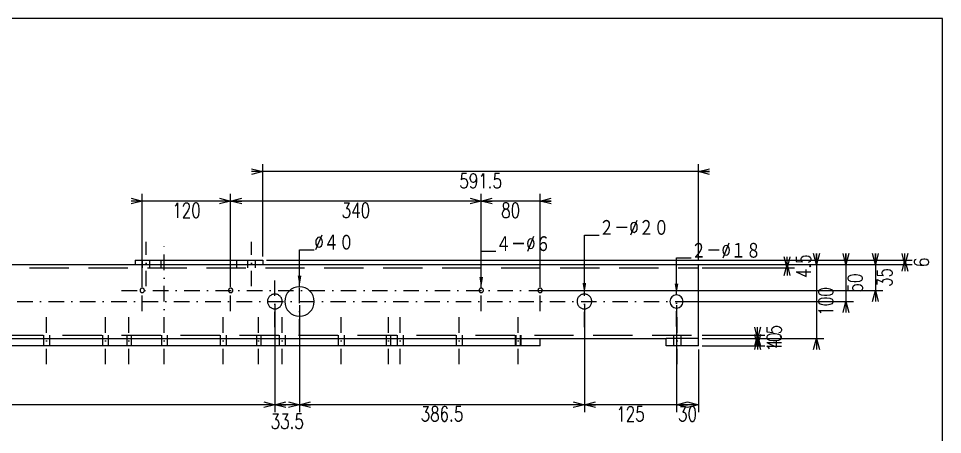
# Model space of a CAD drawing. Header units: millimetres. Extents: x 5 to 415, y 5 to 292.
# Drawn here: x 164.2 to 415, y 179.2 to 292 of the extents above; entities that cross this region are included whole.
import ezdxf

# ---------------------------------------------------------------- set-up
doc = ezdxf.new("R2010")
doc.units = ezdxf.units.MM
doc.header["$LTSCALE"] = 8.4
doc.linetypes.add('DASHDOT', pattern=[1, 0.5, -0.25, 0, -0.25])
doc.linetypes.add('HIDDEN', pattern=[1.905, 1.27, -0.635])
doc.layers.add('1', color=7, linetype='CONTINUOUS')
doc.styles.add('VF003', font='txt.shx', dxfattribs={"width": 0.75})
doc.dimstyles.new('GEN056', dxfattribs={"dimtxt": 4, "dimasz": 3, "dimexe": 2, "dimexo": 1, "dimgap": 0.5, "dimtad": 3, "dimlfac": 5, "dimdsep": 46, "dimtxsty": 'VF003', "dimblk1": 'OPEN30', "dimblk2": 'OPEN30', "dimsah": 1, "dimcen": 1, "dimclrd": 3, "dimclre": 3, "dimclrt": 7, "dimazin": 3, "dimtfac": 1, "dimtmove": 0, "dimatfit": 3})
doc.dimstyles.new('GEN057', dxfattribs={"dimtxt": 4, "dimasz": 3, "dimexe": 2, "dimexo": 1, "dimgap": 0.5, "dimtad": 3, "dimlfac": 5, "dimdsep": 46, "dimtxsty": 'VF003', "dimblk1": 'OPEN30', "dimblk2": 'OPEN30', "dimsah": 1, "dimcen": 1, "dimclrd": 3, "dimclre": 3, "dimclrt": 7, "dimazin": 3, "dimtfac": 1, "dimtmove": 0, "dimatfit": 3})
doc.dimstyles.new('GEN058', dxfattribs={"dimtxt": 4, "dimasz": 3, "dimexe": 2, "dimexo": 1, "dimgap": 0.5, "dimtad": 3, "dimlfac": 5, "dimdsep": 46, "dimtxsty": 'VF003', "dimblk1": 'OPEN30', "dimblk2": 'OPEN30', "dimsah": 1, "dimcen": 1, "dimclrd": 3, "dimclre": 3, "dimclrt": 7, "dimazin": 3, "dimtfac": 1, "dimtmove": 0, "dimatfit": 3})
doc.dimstyles.new('GEN059', dxfattribs={"dimtxt": 4, "dimasz": 3, "dimexe": 2, "dimexo": 1, "dimgap": 0.5, "dimtad": 3, "dimlfac": 5, "dimdsep": 46, "dimtxsty": 'VF003', "dimblk1": 'OPEN30', "dimblk2": 'OPEN30', "dimsah": 1, "dimcen": 1, "dimclrd": 3, "dimclre": 3, "dimclrt": 7, "dimazin": 3, "dimtfac": 1, "dimtmove": 0, "dimatfit": 3})
doc.dimstyles.new('GEN060', dxfattribs={"dimtxt": 4, "dimasz": 3, "dimexe": 2, "dimexo": 1, "dimgap": 0.5, "dimtad": 3, "dimlfac": 5, "dimdsep": 46, "dimtxsty": 'VF003', "dimblk1": 'OPEN30', "dimblk2": 'OPEN30', "dimsah": 1, "dimcen": 1, "dimclrd": 3, "dimclre": 3, "dimclrt": 7, "dimazin": 3, "dimtfac": 1, "dimtmove": 0, "dimatfit": 3})
doc.dimstyles.new('GEN061', dxfattribs={"dimtxt": 4, "dimasz": 3, "dimexe": 2, "dimexo": 1, "dimgap": 0.5, "dimtad": 3, "dimlfac": 5, "dimdsep": 46, "dimtxsty": 'VF003', "dimblk1": 'OPEN30', "dimblk2": 'OPEN30', "dimsah": 1, "dimcen": 1, "dimclrd": 3, "dimclre": 3, "dimclrt": 7, "dimazin": 3, "dimtfac": 1, "dimtmove": 0, "dimatfit": 3})
doc.dimstyles.new('GEN062', dxfattribs={"dimtxt": 4, "dimasz": 3, "dimexe": 2, "dimexo": 1, "dimgap": 0.5, "dimtad": 3, "dimlfac": 5, "dimdsep": 46, "dimtxsty": 'VF003', "dimblk1": 'OPEN30', "dimblk2": 'OPEN30', "dimsah": 1, "dimcen": 1, "dimclrd": 3, "dimclre": 3, "dimclrt": 7, "dimazin": 3, "dimtfac": 1, "dimtmove": 0, "dimatfit": 3})
doc.dimstyles.new('GEN063', dxfattribs={"dimtxt": 4, "dimasz": 3, "dimexe": 2, "dimexo": 1, "dimgap": 0.5, "dimtad": 3, "dimlfac": 5, "dimdsep": 46, "dimtxsty": 'VF003', "dimblk1": 'OPEN30', "dimblk2": 'OPEN30', "dimsah": 1, "dimcen": 1, "dimclrd": 3, "dimclre": 3, "dimclrt": 7, "dimazin": 3, "dimtfac": 1, "dimtmove": 0, "dimatfit": 3})
doc.dimstyles.new('GEN064', dxfattribs={"dimtxt": 4, "dimasz": 3, "dimexe": 2, "dimexo": 1, "dimgap": 0.5, "dimtad": 3, "dimlfac": 5, "dimdsep": 46, "dimtxsty": 'VF003', "dimblk1": 'OPEN30', "dimblk2": 'OPEN30', "dimsah": 1, "dimcen": 1, "dimclrd": 3, "dimclre": 3, "dimclrt": 7, "dimazin": 3, "dimtfac": 1, "dimtmove": 0, "dimatfit": 3})
doc.dimstyles.new('GEN065', dxfattribs={"dimtxt": 4, "dimasz": 3, "dimexe": 2, "dimexo": 1, "dimgap": 0.5, "dimtad": 3, "dimlfac": 5, "dimdsep": 46, "dimtxsty": 'VF003', "dimblk1": 'OPEN30', "dimblk2": 'OPEN30', "dimsah": 1, "dimcen": 1, "dimclrd": 3, "dimclre": 3, "dimclrt": 7, "dimazin": 3, "dimtfac": 1, "dimtmove": 0, "dimatfit": 3})
doc.dimstyles.new('GEN066', dxfattribs={"dimtxt": 4, "dimasz": 3, "dimexe": 2, "dimexo": 1, "dimgap": 0.5, "dimtad": 3, "dimlfac": 5, "dimdsep": 46, "dimtxsty": 'VF003', "dimblk1": 'OPEN30', "dimblk2": 'OPEN30', "dimsah": 1, "dimcen": 1, "dimclrd": 3, "dimclre": 3, "dimclrt": 7, "dimazin": 3, "dimtfac": 1, "dimtmove": 0, "dimatfit": 3})
doc.dimstyles.new('GEN067', dxfattribs={"dimtxt": 4, "dimasz": 3, "dimexe": 2, "dimexo": 1, "dimgap": 0.5, "dimtad": 3, "dimlfac": 5, "dimdsep": 46, "dimtxsty": 'VF003', "dimblk1": 'OPEN30', "dimblk2": 'OPEN30', "dimsah": 1, "dimcen": 1, "dimclrd": 3, "dimclre": 3, "dimclrt": 7, "dimazin": 3, "dimtfac": 1, "dimtmove": 0, "dimatfit": 3})
doc.dimstyles.new('GEN068', dxfattribs={"dimtxt": 4, "dimasz": 3, "dimexe": 2, "dimexo": 1, "dimgap": 0.5, "dimtad": 3, "dimlfac": 5, "dimdsep": 46, "dimtxsty": 'VF003', "dimblk1": 'OPEN30', "dimblk2": 'OPEN30', "dimsah": 1, "dimcen": 1, "dimclrd": 3, "dimclre": 3, "dimclrt": 7, "dimazin": 3, "dimtfac": 1, "dimtmove": 0, "dimatfit": 3})
doc.dimstyles.new('GEN069', dxfattribs={"dimtxt": 4, "dimasz": 3, "dimexe": 2, "dimexo": 1, "dimgap": 0.5, "dimtad": 3, "dimlfac": 5, "dimdsep": 46, "dimtxsty": 'VF003', "dimblk1": 'OPEN30', "dimblk2": 'OPEN30', "dimsah": 1, "dimcen": 1, "dimclrd": 3, "dimclre": 3, "dimclrt": 7, "dimazin": 3, "dimtfac": 1, "dimtmove": 0, "dimatfit": 3})
doc.dimstyles.new('GEN070', dxfattribs={"dimtxt": 4, "dimasz": 3, "dimexe": 2, "dimexo": 1, "dimgap": 0.5, "dimtad": 3, "dimlfac": 5, "dimdsep": 46, "dimtxsty": 'VF003', "dimblk1": 'OPEN30', "dimblk2": 'OPEN30', "dimsah": 1, "dimcen": 1, "dimclrd": 3, "dimclre": 3, "dimclrt": 7, "dimazin": 3, "dimtfac": 1, "dimtmove": 0, "dimatfit": 3})
doc.dimstyles.new('GEN071', dxfattribs={"dimtxt": 4, "dimasz": 3, "dimexe": 2, "dimexo": 1, "dimgap": 0.5, "dimtad": 3, "dimlfac": 5, "dimdsep": 46, "dimtxsty": 'VF003', "dimblk1": 'OPEN30', "dimblk2": 'OPEN30', "dimsah": 1, "dimcen": 1, "dimclrd": 3, "dimclre": 3, "dimclrt": 7, "dimazin": 3, "dimtfac": 1, "dimtmove": 0, "dimatfit": 3})
doc.dimstyles.new('GENLDR', dxfattribs={"dimtxt": 4, "dimasz": 3, "dimexe": 2, "dimexo": 1, "dimgap": 0.5, "dimtad": 3, "dimlfac": 5, "dimdsep": 46, "dimtxsty": 'VF003', "dimblk1": 'OPEN30', "dimblk2": 'OPEN30', "dimsah": 1, "dimcen": 1, "dimclrd": 3, "dimclre": 3, "dimclrt": 7, "dimazin": 3, "dimtfac": 1, "dimtmove": 0, "dimatfit": 3})

# ---------------------------------------------------------------- blocks, each defined once
blk = doc.blocks.new('_OPEN30')
at = {"color": 0, "linetype": 'BYBLOCK'}
blk.add_line((0, 0), (-1, 0), dxfattribs=at)
blk.add_lwpolyline([(-1, 0.259), (0, 0), (-1, -0.259)], dxfattribs=at)
blk = doc.blocks.new('*D56')
at = {"color": 3}
for p, q in [((342.8, 214.3), (342.8, 185.3)), ((348.8, 202.3), (348.8, 185.3)), ((348.8, 187.3), (342.8, 187.3))]:
    blk.add_line(p, q, dxfattribs=at)
at = {"layer": 'Defpoints'}
for p in [(342.8, 215.3), (348.8, 203.3), (348.8, 187.3)]:
    blk.add_point(p, dxfattribs=at)
at = {"layer": '1', "color": 3, "xscale": 3, "yscale": 3, "rotation": 180}
blk.add_blockref('_OPEN30', (342.8, 187.3), dxfattribs=at)
at = {"layer": '1', "color": 3, "xscale": 3, "yscale": 3}
blk.add_blockref('_OPEN30', (348.8, 187.3), dxfattribs=at)
at = {"layer": '1', "color": 7, "insert": (345.8, 184.8), "char_height": 4, "attachment_point": 5, "style": 'VF003'}
blk.add_mtext('30', dxfattribs=at)
blk = doc.blocks.new('*D57')
at = {"color": 3}
for p, q in [((317.8, 214.3), (317.8, 185.3)), ((342.8, 214.3), (342.8, 185.3)), ((345.8, 187.3), (314.8, 187.3))]:
    blk.add_line(p, q, dxfattribs=at)
at = {"layer": 'Defpoints'}
for p in [(317.8, 215.3), (342.8, 215.3), (342.8, 187.3)]:
    blk.add_point(p, dxfattribs=at)
at = {"layer": '1', "color": 3, "xscale": 3, "yscale": 3}
blk.add_blockref('_OPEN30', (317.8, 187.3), dxfattribs=at)
at = {"layer": '1', "color": 3, "xscale": 3, "yscale": 3, "rotation": 180}
blk.add_blockref('_OPEN30', (342.8, 187.3), dxfattribs=at)
at = {"layer": '1', "color": 7, "insert": (330.3, 184.8), "char_height": 4, "attachment_point": 5, "style": 'VF003'}
blk.add_mtext('125', dxfattribs=at)
blk = doc.blocks.new('*D58')
at = {"color": 3}
for p, q in [((240.5, 214.3), (240.5, 185.3)), ((317.8, 214.3), (317.8, 185.3)), ((320.8, 187.3), (237.5, 187.3))]:
    blk.add_line(p, q, dxfattribs=at)
at = {"layer": 'Defpoints'}
for p in [(240.5, 215.3), (317.8, 215.3), (317.8, 187.3)]:
    blk.add_point(p, dxfattribs=at)
at = {"layer": '1', "color": 3, "xscale": 3, "yscale": 3}
blk.add_blockref('_OPEN30', (240.5, 187.3), dxfattribs=at)
at = {"layer": '1', "color": 3, "xscale": 3, "yscale": 3, "rotation": 180}
blk.add_blockref('_OPEN30', (317.8, 187.3), dxfattribs=at)
at = {"layer": '1', "color": 7, "insert": (279.15, 184.8), "char_height": 4, "attachment_point": 5, "style": 'VF003'}
blk.add_mtext('386.5', dxfattribs=at)
blk = doc.blocks.new('*D59')
at = {"color": 3}
for p, q in [((233.8, 214.3), (233.8, 185.3)), ((240.5, 214.3), (240.5, 185.3)), ((243.5, 187.3), (230.8, 187.3))]:
    blk.add_line(p, q, dxfattribs=at)
at = {"layer": 'Defpoints'}
for p in [(233.8, 215.3), (240.5, 215.3), (240.5, 187.3)]:
    blk.add_point(p, dxfattribs=at)
at = {"layer": '1', "color": 3, "xscale": 3, "yscale": 3}
blk.add_blockref('_OPEN30', (233.8, 187.3), dxfattribs=at)
at = {"layer": '1', "color": 3, "xscale": 3, "yscale": 3, "rotation": 180}
blk.add_blockref('_OPEN30', (240.5, 187.3), dxfattribs=at)
at = {"layer": '1', "color": 7, "insert": (237.15, 182.8), "char_height": 4, "attachment_point": 5, "style": 'VF003'}
blk.add_mtext('33.5', dxfattribs=at)
blk = doc.blocks.new('*D60')
at = {"color": 3}
for p, q in [((77.2, 214.3), (77.2, 185.3)), ((233.8, 214.3), (233.8, 185.3)), ((236.8, 187.3), (74.2, 187.3))]:
    blk.add_line(p, q, dxfattribs=at)
at = {"layer": 'Defpoints'}
for p in [(77.2, 215.3), (233.8, 215.3), (233.8, 187.3)]:
    blk.add_point(p, dxfattribs=at)
at = {"layer": '1', "color": 3, "xscale": 3, "yscale": 3}
blk.add_blockref('_OPEN30', (77.2, 187.3), dxfattribs=at)
at = {"layer": '1', "color": 3, "xscale": 3, "yscale": 3, "rotation": 180}
blk.add_blockref('_OPEN30', (233.8, 187.3), dxfattribs=at)
at = {"layer": '1', "color": 7, "insert": (155.5, 184.8), "char_height": 4, "attachment_point": 5, "style": 'VF003'}
blk.add_mtext('783', dxfattribs=at)
blk = doc.blocks.new('*D61')
at = {"color": 3}
for p, q in [((289.8, 219.3), (289.8, 244.5)), ((305.8, 219.3), (305.8, 244.5)), ((308.8, 242.5), (286.8, 242.5))]:
    blk.add_line(p, q, dxfattribs=at)
at = {"layer": 'Defpoints'}
for p in [(305.8, 242.5), (289.8, 218.3), (305.8, 218.3)]:
    blk.add_point(p, dxfattribs=at)
at = {"layer": '1', "color": 3, "xscale": 3, "yscale": 3}
blk.add_blockref('_OPEN30', (289.8, 242.5), dxfattribs=at)
at = {"layer": '1', "color": 3, "xscale": 3, "yscale": 3, "rotation": 180}
blk.add_blockref('_OPEN30', (305.8, 242.5), dxfattribs=at)
at = {"layer": '1', "color": 7, "insert": (297.8, 240), "char_height": 4, "attachment_point": 5, "style": 'VF003'}
blk.add_mtext('80', dxfattribs=at)
blk = doc.blocks.new('*D62')
at = {"color": 3}
for p, q in [((221.8, 219.3), (221.8, 244.5)), ((289.8, 219.3), (289.8, 244.5)), ((292.8, 242.5), (218.8, 242.5))]:
    blk.add_line(p, q, dxfattribs=at)
at = {"layer": 'Defpoints'}
for p in [(289.8, 242.5), (221.8, 218.3), (289.8, 218.3)]:
    blk.add_point(p, dxfattribs=at)
at = {"layer": '1', "color": 3, "xscale": 3, "yscale": 3}
blk.add_blockref('_OPEN30', (221.8, 242.5), dxfattribs=at)
at = {"layer": '1', "color": 3, "xscale": 3, "yscale": 3, "rotation": 180}
blk.add_blockref('_OPEN30', (289.8, 242.5), dxfattribs=at)
at = {"layer": '1', "color": 7, "insert": (255.8, 240), "char_height": 4, "attachment_point": 5, "style": 'VF003'}
blk.add_mtext('340', dxfattribs=at)
blk = doc.blocks.new('*D63')
at = {"color": 3}
for p, q in [((197.8, 219.3), (197.8, 244.5)), ((221.8, 219.3), (221.8, 244.5)), ((224.8, 242.5), (194.8, 242.5))]:
    blk.add_line(p, q, dxfattribs=at)
at = {"layer": 'Defpoints'}
for p in [(221.8, 242.5), (197.8, 218.3), (221.8, 218.3)]:
    blk.add_point(p, dxfattribs=at)
at = {"layer": '1', "color": 3, "xscale": 3, "yscale": 3}
blk.add_blockref('_OPEN30', (197.8, 242.5), dxfattribs=at)
at = {"layer": '1', "color": 3, "xscale": 3, "yscale": 3, "rotation": 180}
blk.add_blockref('_OPEN30', (221.8, 242.5), dxfattribs=at)
at = {"layer": '1', "color": 7, "insert": (209.8, 240), "char_height": 4, "attachment_point": 5, "style": 'VF003'}
blk.add_mtext('120', dxfattribs=at)
blk = doc.blocks.new('*D64')
at = {"color": 3}
for p, q in [((230.5, 227.5), (230.5, 252.5)), ((348.8, 226.3), (348.8, 252.5)), ((351.8, 250.5), (227.5, 250.5))]:
    blk.add_line(p, q, dxfattribs=at)
at = {"layer": 'Defpoints'}
for p in [(348.8, 250.5), (230.5, 226.5), (348.8, 225.3)]:
    blk.add_point(p, dxfattribs=at)
at = {"layer": '1', "color": 3, "xscale": 3, "yscale": 3}
blk.add_blockref('_OPEN30', (230.5, 250.5), dxfattribs=at)
at = {"layer": '1', "color": 3, "xscale": 3, "yscale": 3, "rotation": 180}
blk.add_blockref('_OPEN30', (348.8, 250.5), dxfattribs=at)
at = {"layer": '1', "color": 7, "insert": (289.65, 248), "char_height": 4, "attachment_point": 5, "style": 'VF003'}
blk.add_mtext('591.5', dxfattribs=at)
blk = doc.blocks.new('*D65')
at = {"color": 3}
for p, q in [((349.8, 206.2), (366.8, 206.2)), ((364.8, 206.2), (364.8, 205.3)), ((349.8, 205.3), (366.8, 205.3))]:
    blk.add_line(p, q, dxfattribs=at)
at = {"layer": 'Defpoints'}
for p in [(348.8, 206.2), (364.8, 206.2), (348.8, 205.3)]:
    blk.add_point(p, dxfattribs=at)
at = {"layer": '1', "color": 3, "xscale": 3, "yscale": 3}
for p, rotation in [((364.8, 205.3), 270), ((364.8, 206.2), 90)]:
    blk.add_blockref('_OPEN30', p, dxfattribs=dict(at, rotation=rotation))
at = {"layer": '1', "color": 7, "insert": (369.3, 205.75), "char_height": 4, "attachment_point": 5, "rotation": 90, "style": 'VF003'}
blk.add_mtext('4.5', dxfattribs=at)
blk = doc.blocks.new('*D66')
at = {"color": 3}
for p, q in [((349.8, 205.3), (366.8, 205.3)), ((349.8, 203.3), (366.8, 203.3)), ((364.8, 205.3), (364.8, 203.3))]:
    blk.add_line(p, q, dxfattribs=at)
at = {"layer": 'Defpoints'}
for p in [(348.8, 205.3), (348.8, 203.3), (364.8, 205.3)]:
    blk.add_point(p, dxfattribs=at)
at = {"layer": '1', "color": 3, "xscale": 3, "yscale": 3}
for p, rotation in [((364.8, 203.3), 270), ((364.8, 205.3), 90)]:
    blk.add_blockref('_OPEN30', p, dxfattribs=dict(at, rotation=rotation))
at = {"layer": '1', "color": 7, "insert": (369.3, 204.3), "char_height": 4, "attachment_point": 5, "rotation": 90, "style": 'VF003'}
blk.add_mtext('10', dxfattribs=at)
blk = doc.blocks.new('*D67')
at = {"color": 3}
for p, q in [((349.8, 225.3), (374.8, 225.3)), ((349.8, 224.4), (374.8, 224.4)), ((372.8, 225.3), (372.8, 224.4))]:
    blk.add_line(p, q, dxfattribs=at)
at = {"layer": 'Defpoints'}
for p in [(348.8, 225.3), (348.8, 224.4), (372.8, 225.3)]:
    blk.add_point(p, dxfattribs=at)
at = {"layer": '1', "color": 3, "xscale": 3, "yscale": 3}
for p, rotation in [((372.8, 224.4), 270), ((372.8, 225.3), 90)]:
    blk.add_blockref('_OPEN30', p, dxfattribs=dict(at, rotation=rotation))
at = {"layer": '1', "color": 7, "insert": (377.3, 224.85), "char_height": 4, "attachment_point": 5, "rotation": 90, "style": 'VF003'}
blk.add_mtext('4.5', dxfattribs=at)
blk = doc.blocks.new('*D68')
at = {"color": 3}
for p, q in [((380.8, 228.3), (380.8, 202.3)), ((349.8, 225.3), (382.8, 225.3)), ((349.8, 205.3), (382.8, 205.3))]:
    blk.add_line(p, q, dxfattribs=at)
at = {"layer": 'Defpoints'}
for p in [(348.8, 225.3), (380.8, 225.3), (348.8, 205.3)]:
    blk.add_point(p, dxfattribs=at)
at = {"layer": '1', "color": 3, "xscale": 3, "yscale": 3}
for p, rotation in [((380.8, 225.3), 270), ((380.8, 205.3), 90)]:
    blk.add_blockref('_OPEN30', p, dxfattribs=dict(at, rotation=rotation))
at = {"layer": '1', "color": 7, "insert": (383.3, 215.3), "char_height": 4, "attachment_point": 5, "rotation": 90, "style": 'VF003'}
blk.add_mtext('100', dxfattribs=at)
blk = doc.blocks.new('*D69')
at = {"color": 3}
for p, q in [((388.8, 228.3), (388.8, 212.3)), ((349.8, 225.3), (390.8, 225.3)), ((343.8, 215.3), (390.8, 215.3))]:
    blk.add_line(p, q, dxfattribs=at)
at = {"layer": 'Defpoints'}
for p in [(348.8, 225.3), (388.8, 225.3), (342.8, 215.3)]:
    blk.add_point(p, dxfattribs=at)
at = {"layer": '1', "color": 3, "xscale": 3, "yscale": 3}
for p, rotation in [((388.8, 225.3), 270), ((388.8, 215.3), 90)]:
    blk.add_blockref('_OPEN30', p, dxfattribs=dict(at, rotation=rotation))
at = {"layer": '1', "color": 7, "insert": (391.3, 220.3), "char_height": 4, "attachment_point": 5, "rotation": 90, "style": 'VF003'}
blk.add_mtext('50', dxfattribs=at)
blk = doc.blocks.new('*D70')
at = {"color": 3}
for p, q in [((396.8, 228.3), (396.8, 215.3)), ((349.8, 225.3), (398.8, 225.3)), ((306.8, 218.3), (398.8, 218.3))]:
    blk.add_line(p, q, dxfattribs=at)
at = {"layer": 'Defpoints'}
for p in [(348.8, 225.3), (396.8, 225.3), (305.8, 218.3)]:
    blk.add_point(p, dxfattribs=at)
at = {"layer": '1', "color": 3, "xscale": 3, "yscale": 3}
for p, rotation in [((396.8, 225.3), 270), ((396.8, 218.3), 90)]:
    blk.add_blockref('_OPEN30', p, dxfattribs=dict(at, rotation=rotation))
at = {"layer": '1', "color": 7, "insert": (399.3, 221.8), "char_height": 4, "attachment_point": 5, "rotation": 90, "style": 'VF003'}
blk.add_mtext('35', dxfattribs=at)
blk = doc.blocks.new('*D71')
at = {"color": 3}
for p, q in [((231.5, 226.5), (406.8, 226.5)), ((404.8, 226.5), (404.8, 225.3)), ((231.5, 225.3), (406.8, 225.3))]:
    blk.add_line(p, q, dxfattribs=at)
at = {"layer": 'Defpoints'}
for p in [(230.5, 226.5), (404.8, 226.5), (230.5, 225.3)]:
    blk.add_point(p, dxfattribs=at)
at = {"layer": '1', "color": 3, "xscale": 3, "yscale": 3}
for p, rotation in [((404.8, 225.3), 270), ((404.8, 226.5), 90)]:
    blk.add_blockref('_OPEN30', p, dxfattribs=dict(at, rotation=rotation))
at = {"layer": '1', "color": 7, "insert": (409.3, 225.9), "char_height": 4, "attachment_point": 5, "rotation": 90, "style": 'VF003'}
blk.add_mtext('6', dxfattribs=at)

msp = doc.modelspace()

# ---------------------------------------------------------------- linework, layer by layer
at = {"color": 3, "linetype": 'DASHDOT'}
for p, q in [((198.9, 219.4), (198.9, 231.5)), ((203.8, 198.3), (203.8, 231.5)), ((227.5, 219.4), (227.5, 231.5)), ((197.8, 212.7), (197.8, 223.9)), ((221.8, 212.7), (221.8, 223.9)), ((240.5, 206.3), (240.5, 224.3)), ((289.8, 212.7), (289.8, 223.9)), ((305.8, 212.7), (305.8, 223.9)), ((233.8, 208.3), (233.8, 222.3)), ((317.8, 208.3), (317.8, 222.3)), ((342.8, 208.5), (342.8, 222.1)), ((192.2, 218.3), (311.4, 218.3)), ((70.4, 215.3), (349.6, 215.3)), ((171.8, 198.3), (171.8, 211.2)), ((187.8, 198.3), (187.8, 211.2)), ((194.2, 198.3), (194.2, 211.2)), ((219.8, 198.3), (219.8, 211.2)), ((229.4, 198.3), (229.4, 211.2)), ((235.8, 198.3), (235.8, 211.2)), ((251.8, 198.3), (251.8, 211.2)), ((264.6, 198.3), (264.6, 211.2)), ((267.8, 198.3), (267.8, 211.2)), ((283.8, 198.3), (283.8, 211.2)), ((299.8, 198.3), (299.8, 211.2)), ((343, 198.3), (343, 211.2))]:
    msp.add_line(p, q, dxfattribs=at)
at = {"color": 7, "linetype": 'Continuous', "lineweight": 25}
for p, q in [((195.9, 226.5), (195.9, 225.3)), ((195.9, 226.5), (230.5, 226.5)), ((230.5, 226.5), (230.5, 225.3)), ((71.2, 225.3), (195.9, 225.3)), ((195.9, 225.3), (230.5, 225.3)), ((230.5, 225.3), (348.8, 225.3)), ((348.8, 223.5), (348.8, 225.3)), ((348.8, 207.1), (348.8, 223.5)), ((348.8, 205.3), (348.8, 207.1)), ((121.2, 205.3), (340, 205.3)), ((305.8, 203.3), (121.2, 203.3)), ((305.8, 203.3), (305.8, 205.3)), ((340, 203.3), (340, 205.3)), ((348.8, 205.3), (340, 205.3)), ((348.8, 203.3), (340, 203.3)), ((348.8, 203.3), (348.8, 205.3))]:
    msp.add_line(p, q, dxfattribs=at)
at = {"color": 7, "linetype": 'HIDDEN', "lineweight": 18}
for p, q in [((197.9, 224.4), (197.9, 226.5)), ((199.9, 224.4), (199.9, 226.5)), ((202.9, 224.4), (202.9, 226.5)), ((223.5, 224.4), (223.5, 226.5)), ((226.5, 224.4), (226.5, 226.5)), ((228.5, 224.4), (228.5, 226.5)), ((71.2, 224.4), (348.8, 224.4)), ((112.2, 206.2), (348.8, 206.2)), ((171, 206.2), (171, 203.3)), ((172.6, 206.2), (172.6, 203.3)), ((187, 206.2), (187, 203.3)), ((188.6, 206.2), (188.6, 203.3)), ((193.6, 206.2), (193.6, 203.3)), ((194.8, 206.2), (194.8, 203.3)), ((203, 206.2), (203, 203.3)), ((204.6, 206.2), (204.6, 203.3)), ((219, 206.2), (219, 203.3)), ((220.6, 206.2), (220.6, 203.3)), ((228.8, 206.2), (228.8, 203.3)), ((230, 206.2), (230, 203.3)), ((235, 206.2), (235, 203.3)), ((236.6, 206.2), (236.6, 203.3)), ((251, 206.2), (251, 203.3)), ((252.6, 206.2), (252.6, 203.3)), ((264, 206.2), (264, 203.3)), ((265.2, 206.2), (265.2, 203.3)), ((267, 206.2), (267, 203.3)), ((268.6, 206.2), (268.6, 203.3)), ((283, 206.2), (283, 203.3)), ((284.6, 206.2), (284.6, 203.3)), ((299, 206.2), (299, 203.3)), ((299.2, 206.2), (299.2, 203.3)), ((300.4, 206.2), (300.4, 203.3)), ((300.6, 206.2), (300.6, 203.3)), ((342, 206.2), (342, 203.3)), ((344, 206.2), (344, 203.3))]:
    msp.add_line(p, q, dxfattribs=at)
for centre, radius, start, end in [((197.8, 218.3), 0.6, 0, 180), ((197.8, 218.3), 0.6, 180, 0), ((221.8, 218.3), 0.6, 0, 180), ((221.8, 218.3), 0.6, 180, 0), ((289.8, 218.3), 0.6, 0, 180), ((289.8, 218.3), 0.6, 180, 0), ((305.8, 218.3), 0.6, 0, 180), ((305.8, 218.3), 0.6, 180, 0), ((233.8, 215.3), 2, 0, 180), ((317.8, 215.3), 2, 0, 180), ((233.8, 215.3), 2, 180, 0), ((317.8, 215.3), 2, 180, 0)]:
    msp.add_arc(centre, radius, start, end, dxfattribs=at)
at = {"color": 7, "linetype": 'Continuous', "lineweight": 25}
for centre, radius, start, end in [((240.5, 215.3), 4, 0, 180), ((342.8, 215.3), 1.8, 0, 180), ((240.5, 215.3), 4, 180, 0), ((342.8, 215.3), 1.8, 180, 0)]:
    msp.add_arc(centre, radius, start, end, dxfattribs=at)
at = {"layer": '1', "color": 7, "linetype": 'CONTINUOUS', "lineweight": 20}
msp.add_lwpolyline([(5, 292), (5, 5), (415, 5), (415, 292)], close=True, dxfattribs=at)

# ---------------------------------------------------------------- texts
at = {"layer": '1', "char_height": 4, "attachment_point": 7, "style": 'VF003'}
for s, insert in [('\\A1;２－%%c２０', (321.8, 233.3)), ('\\A1;%%c４０', (244.5, 229.3)), ('\\A1;４－%%c６', (293.8, 228.9)), ('\\A1;２－%%c１８', (346.8, 227.1))]:
    msp.add_mtext(s, dxfattribs=dict(at, insert=insert))

# ---------------------------------------------------------------- dimensions: what is measured, and where the dimension line sits
at = {"layer": '1'}
for base, p1, p2, dimstyle, picture, middle in [((348.8, 250.5), (348.8, 225.3), (230.5, 226.5), 'GEN064', '*D64', (289.65, 248)), ((221.8, 242.5), (221.8, 218.3), (197.8, 218.3), 'GEN063', '*D63', (209.8, 240)), ((289.8, 242.5), (289.8, 218.3), (221.8, 218.3), 'GEN062', '*D62', (255.8, 240)), ((305.8, 242.5), (305.8, 218.3), (289.8, 218.3), 'GEN061', '*D61', (297.8, 240)), ((233.8, 187.3), (233.8, 215.3), (77.2, 215.3), 'GEN060', '*D60', (155.5, 184.8)), ((240.5, 187.3), (240.5, 215.3), (233.8, 215.3), 'GEN059', '*D59', (237.15, 182.8)), ((317.8, 187.3), (317.8, 215.3), (240.5, 215.3), 'GEN058', '*D58', (279.15, 184.8)), ((342.8, 187.3), (342.8, 215.3), (317.8, 215.3), 'GEN057', '*D57', (330.3, 184.8)), ((348.8, 187.3), (348.8, 203.3), (342.8, 215.3), 'GEN056', '*D56', (345.8, 184.8))]:
    dim = msp.add_linear_dim(base=base, p1=p1, p2=p2, dimstyle=dimstyle, dxfattribs=at)
    dim.commit()
    dim.dimension.update_dxf_attribs({"geometry": picture, "text_midpoint": middle})
for base, p1, p2, dimstyle, picture, middle in [((404.8, 226.5), (230.5, 226.5), (230.5, 225.3), 'GEN071', '*D71', (409.3, 225.9)), ((396.8, 225.3), (348.8, 225.3), (305.8, 218.3), 'GEN070', '*D70', (399.3, 221.8)), ((388.8, 225.3), (348.8, 225.3), (342.8, 215.3), 'GEN069', '*D69', (391.3, 220.3)), ((372.8, 225.3), (348.8, 225.3), (348.8, 224.4), 'GEN067', '*D67', (377.3, 224.85)), ((380.8, 225.3), (348.8, 225.3), (348.8, 205.3), 'GEN068', '*D68', (383.3, 215.3)), ((364.8, 206.2), (348.8, 206.2), (348.8, 205.3), 'GEN065', '*D65', (369.3, 205.75)), ((364.8, 205.3), (348.8, 205.3), (348.8, 203.3), 'GEN066', '*D66', (369.3, 204.3))]:
    dim = msp.add_linear_dim(base=base, p1=p1, p2=p2, angle=90, dimstyle=dimstyle, dxfattribs=at)
    dim.commit()
    dim.dimension.update_dxf_attribs({"geometry": picture, "text_midpoint": middle})

# ---------------------------------------------------------------- leaders
for points in [[(317.8, 217.3), (317.8, 233.3), (321.8, 233.3)], [(240.5, 219.3), (240.5, 229.3), (244.5, 229.3)], [(289.8, 218.9), (289.8, 228.9), (293.8, 228.9)], [(342.8, 217.1), (342.8, 227.1), (346.8, 227.1)]]:
    msp.add_leader(points, dimstyle='GENLDR', dxfattribs=at)

doc.saveas('drawing.dxf')
